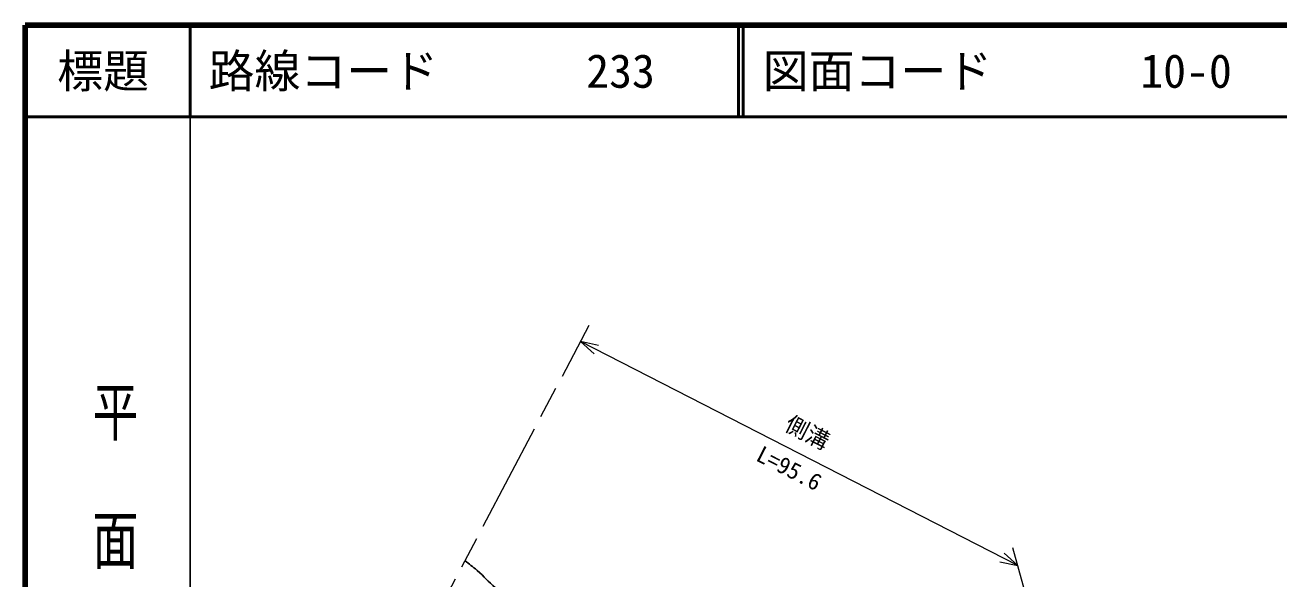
# Model space of a CAD drawing. Units: millimetres, scale not verified. Extents: x 40000 to 680000, y 20000 to 380000.
# Drawn here: x 40000 to 176627, y 319656 to 380000 of the extents above; entities that cross this region are included whole.
import ezdxf
from ezdxf.enums import TextEntityAlignment as Align

# ---------------------------------------------------------------- set-up
doc = ezdxf.new("R2010")
doc.units = ezdxf.units.MM
doc.header["$LTSCALE"] = 1000
doc.linetypes.add('CHAIN', pattern=[18.5, 12, -1.5, 3.5, -1.5])
for name, color, linetype, lineweight in [('M-BGD', 7, 'Continuous', 25), ('M-BMK', 2, 'CHAIN', 13), ('M-STR-HTXT', 7, 'Continuous', 13), ('M-TTL', 2, 'Continuous', 140), ('M-TTL-BAND', 7, 'Continuous', 25), ('M-TTL-LINE', 7, 'Continuous', 50)]:
    doc.layers.add(name, color=color, linetype=linetype, lineweight=lineweight)
doc.layers.add('M-TTL-TXT', color=7, linetype='Continuous')
doc.styles.add('@ＭＳ ゴシック', font='')
doc.styles.add('ＭＳ ゴシック', font='')
doc.styles.get('@ＭＳ ゴシック').set_extended_font_data('@MS Gothic')
doc.styles.get('ＭＳ ゴシック').set_extended_font_data('MS Gothic')

msp = doc.modelspace()

# ---------------------------------------------------------------- linework, layer by layer
at = {"layer": 'M-BGD'}
msp.add_open_spline([(101312, 313108), (99945, 313554), (99539, 313702), (98438, 314174), (97034, 314775), (96262, 315165), (94967, 315976), (93443, 316931), (92633, 317544), (91247, 318691), (90421, 319375), (90078, 319892), (89259, 320585), (88754, 321012), (88417, 321272), (87937, 321642)], degree=3, knots=[0, 0, 0, 0, 1, 1, 1, 2, 2, 2, 3, 3, 3, 4, 4, 4, 5, 5, 5, 5], dxfattribs=at)
at = {"layer": 'M-BMK'}
msp.add_line((81288, 309036), (101468, 347293), dxfattribs=at)
at = {"layer": 'M-STR-HTXT'}
for p, q in [((148159, 321108), (100535, 345524)), ((102491, 345103), (100535, 345524)), ((100535, 345524), (102018, 344182)), ((148159, 321108), (146676, 322450)), ((162590, 269584), (147620, 323034)), ((146204, 321529), (148159, 321108))]:
    msp.add_line(p, q, dxfattribs=at)
at = {"layer": 'M-TTL'}
for p, q in [((40000, 380000), (40000, 20000)), ((680000, 380000), (40000, 380000))]:
    msp.add_line(p, q, dxfattribs=at)
at = {"layer": 'M-TTL-BAND'}
msp.add_line((58000, 370000), (58000, 20000), dxfattribs=at)
at = {"layer": 'M-TTL-LINE'}
for p, q in [((58000, 380000), (58000, 370000)), ((117750, 380000), (117750, 370000)), ((118250, 380000), (118250, 370000)), ((40000, 370000), (680000, 370000))]:
    msp.add_line(p, q, dxfattribs=at)

# ---------------------------------------------------------------- texts
at = {"layer": 'M-STR-HTXT', "style": 'ＭＳ ゴシック'}
msp.add_text('側溝', height=1833, rotation=332.856, dxfattribs=at).set_placement((124596, 334312), align=Align.BOTTOM_CENTER)
at = {"layer": 'M-STR-HTXT', "style": '@ＭＳ ゴシック'}
msp.add_text('L=95.6', height=1833, rotation=332.856, dxfattribs=at).set_placement((123683, 332533), align=Align.TOP_CENTER)
at = {"layer": 'M-TTL-BAND', "style": '@ＭＳ ゴシック', "width": 1.4}
msp.add_text('平  面  図', height=3666, rotation=270, dxfattribs=at).set_placement((49777, 306475), align=Align.MIDDLE_RIGHT)
at = {"layer": 'M-TTL-TXT', "style": 'ＭＳ ゴシック'}
msp.add_text('標題', height=3666, dxfattribs=at).set_placement((48500, 375000), align=Align.MIDDLE_CENTER)
for s, p in [('路線コード', (60000, 375000)), ('図面コード', (120380, 375000)), ('233', (101142, 375000)), ('10-0', (161521, 375000))]:
    msp.add_text(s, height=3666, dxfattribs=at).set_placement(p, align=Align.MIDDLE_LEFT)

doc.saveas('drawing.dxf')
